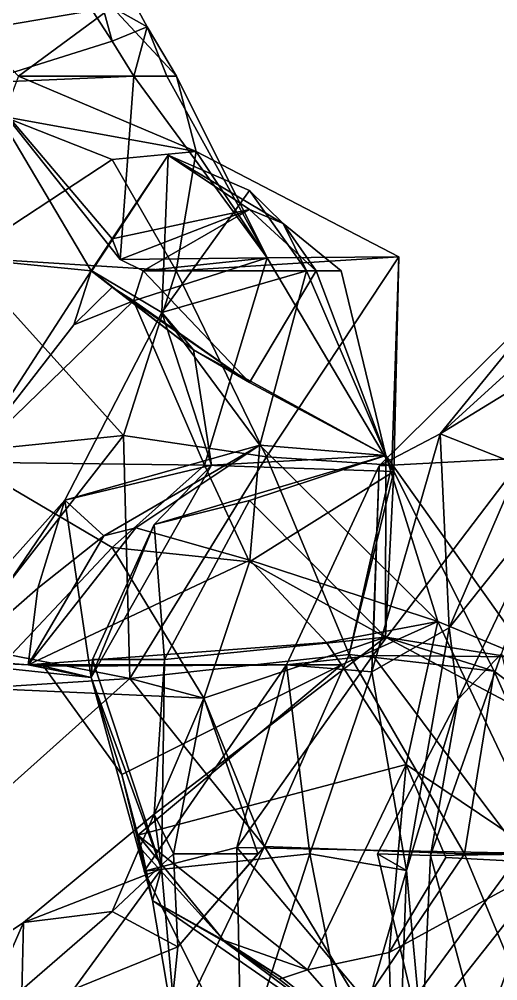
# Model space of a CAD drawing. Extents: x 290083 to 295691, y 4553739 to 4561622.
# Drawn here: x 295228.8 to 295272.7, y 4559518.9 to 4559607.1 of the extents above; entities that cross this region are included whole.
import ezdxf

# ---------------------------------------------------------------- set-up
doc = ezdxf.new("R2010")
doc.units = 0
doc.layers.add('Au_ppm_Pref_-_0_3', color=7, linetype='CONTINUOUS')

msp = doc.modelspace()

# ---------------------------------------------------------------- linework, layer by layer
at = {"layer": 'Au_ppm_Pref_-_0_3'}
for points in [[(295233.809, 4559619.639, 1870.887), (295224.201, 4559602.528, 1870.887), (295224.7, 4559606.015, 1872.285)], [(295233.809, 4559619.639, 1870.887), (295224.7, 4559606.563, 1869.307), (295224.201, 4559602.528, 1870.887)], [(295233.809, 4559619.639, 1870.887), (295227.807, 4559619.65, 1864.73), (295224.7, 4559606.563, 1869.307)], [(295233.809, 4559619.639, 1870.887), (295224.7, 4559606.015, 1872.285), (295230.433, 4559619.639, 1874.124)], [(295224.7, 4559606.015, 1872.285), (295237.3, 4559608.151, 1874.717), (295230.433, 4559619.639, 1874.124)], [(295225.142, 4559601.213, 1882.506), (295227.862, 4559619.639, 1878.317), (295237.3, 4559605.048, 1877.902)], [(295233.285, 4559619.639, 1876.827), (295237.3, 4559605.048, 1877.902), (295227.862, 4559619.639, 1878.317)], [(295233.285, 4559619.639, 1876.827), (295240.504, 4559606.353, 1876.827), (295237.3, 4559605.048, 1877.902)], [(295233.285, 4559619.639, 1876.827), (295237.3, 4559608.151, 1874.717), (295240.504, 4559606.353, 1876.827)], [(295224.7, 4559606.015, 1872.285), (295228.707, 4559601.821, 1872.776), (295237.3, 4559608.151, 1874.717)], [(295228.707, 4559601.821, 1872.776), (295243.194, 4559601.821, 1874.048), (295237.3, 4559608.151, 1874.717)], [(295240.504, 4559606.353, 1876.827), (295237.3, 4559608.151, 1874.717), (295243.194, 4559601.821, 1874.048)], [(295240.504, 4559606.353, 1876.827), (295239.277, 4559601.821, 1877.759), (295237.3, 4559605.048, 1877.902)], [(295240.504, 4559606.353, 1876.827), (295242.315, 4559601.821, 1876.827), (295239.277, 4559601.821, 1877.759)], [(295240.504, 4559606.353, 1876.827), (295243.194, 4559601.821, 1874.048), (295242.315, 4559601.821, 1876.827)], [(295225.142, 4559601.213, 1882.506), (295237.3, 4559605.048, 1877.902), (295239.277, 4559601.821, 1877.759)], [(295225.142, 4559601.213, 1882.506), (295239.277, 4559601.821, 1877.759), (295238.03, 4559585.037, 1882.766)], [(295228.707, 4559601.821, 1872.776), (295227.295, 4559598.152, 1870.887), (295245.017, 4559594.917, 1870.887)], [(295228.707, 4559601.821, 1872.776), (295245.017, 4559594.917, 1870.887), (295243.194, 4559601.821, 1874.048)], [(295239.277, 4559601.821, 1877.759), (295251.506, 4559585.171, 1877.074), (295238.03, 4559585.037, 1882.766)], [(295239.277, 4559601.821, 1877.759), (295242.315, 4559601.821, 1876.827), (295251.506, 4559585.171, 1877.074)], [(295242.315, 4559601.821, 1876.827), (295243.194, 4559601.821, 1874.048), (295251.506, 4559585.171, 1877.074)], [(295243.194, 4559601.821, 1874.048), (295245.017, 4559594.917, 1870.887), (295251.506, 4559585.171, 1877.074)], [(295235.369, 4559584.003, 1883.676), (295211.074, 4559586.393, 1883.848), (295225.142, 4559601.213, 1882.506)], [(295225.142, 4559601.213, 1882.506), (295237.3, 4559586.93, 1883.741), (295235.369, 4559584.003, 1883.676)], [(295225.142, 4559601.213, 1882.506), (295238.03, 4559585.037, 1882.766), (295237.3, 4559586.93, 1883.741)], [(295227.295, 4559598.152, 1870.887), (295223.622, 4559585.226, 1866.373), (295237.3, 4559594.194, 1867.491)], [(295227.295, 4559598.152, 1870.887), (295237.3, 4559594.194, 1867.491), (295245.017, 4559594.917, 1870.887)], [(295243.176, 4559584.003, 1868.117), (295245.017, 4559594.917, 1870.887), (295237.3, 4559594.194, 1867.491)], [(295243.176, 4559584.003, 1868.117), (295263.577, 4559585.283, 1870.398), (295245.017, 4559594.917, 1870.887)], [(295263.577, 4559585.283, 1870.398), (295251.506, 4559585.171, 1877.074), (295245.017, 4559594.917, 1870.887)], [(295243.176, 4559584.003, 1868.117), (295237.3, 4559594.194, 1867.491), (295223.622, 4559585.226, 1866.373)], [(295241.868, 4559580.176, 1893.767), (295235.447, 4559584.003, 1888.705), (295242.421, 4559594.579, 1888.705)], [(295237.3, 4559586.93, 1883.741), (295242.421, 4559594.579, 1888.705), (295235.447, 4559584.003, 1888.705)], [(295237.3, 4559586.93, 1883.741), (295249.899, 4559589.598, 1886.84), (295242.421, 4559594.579, 1888.705)], [(295241.868, 4559580.176, 1893.767), (295242.421, 4559594.579, 1888.705), (295249.899, 4559591.365, 1891.159)], [(295249.899, 4559589.598, 1886.84), (295252.964, 4559588.338, 1888.705), (295242.421, 4559594.579, 1888.705)], [(295242.421, 4559594.579, 1888.705), (295252.964, 4559588.338, 1888.705), (295249.899, 4559591.365, 1891.159)], [(295241.868, 4559580.176, 1893.767), (295249.899, 4559591.365, 1891.159), (295255.122, 4559584.003, 1891.168)], [(295255.122, 4559584.003, 1891.168), (295249.899, 4559591.365, 1891.159), (295252.964, 4559588.338, 1888.705)], [(295237.3, 4559586.93, 1883.741), (295238.03, 4559585.037, 1882.766), (295249.899, 4559589.598, 1886.84)], [(295240.135, 4559584.003, 1882.766), (295249.899, 4559589.598, 1886.84), (295238.03, 4559585.037, 1882.766)], [(295240.135, 4559584.003, 1882.766), (295256.012, 4559584.003, 1885.824), (295249.899, 4559589.598, 1886.84)], [(295249.899, 4559589.598, 1886.84), (295256.012, 4559584.003, 1885.824), (295252.964, 4559588.338, 1888.705)], [(295255.122, 4559584.003, 1891.168), (295252.964, 4559588.338, 1888.705), (295258.302, 4559584.003, 1888.705)], [(295258.302, 4559584.003, 1888.705), (295252.964, 4559588.338, 1888.705), (295256.012, 4559584.003, 1885.824)], [(295237.3, 4559586.93, 1883.741), (295235.447, 4559584.003, 1888.705), (295235.369, 4559584.003, 1883.676)], [(295224.024, 4559566.456, 1881.892), (295211.074, 4559586.393, 1883.848), (295235.369, 4559584.003, 1883.676)], [(295267.384, 4559569.048, 1824.311), (295286.781, 4559586.716, 1824.068), (295277.957, 4559575.524, 1827.833)], [(295278.144, 4559582.272, 1818.363), (295286.781, 4559586.716, 1824.068), (295267.384, 4559569.048, 1824.311)], [(295238.327, 4559568.902, 1867.191), (295223.622, 4559585.226, 1866.373), (295211.998, 4559566.219, 1866.156)], [(295243.176, 4559584.003, 1868.117), (295223.622, 4559585.226, 1866.373), (295238.327, 4559568.902, 1867.191)], [(295240.135, 4559584.003, 1882.766), (295238.03, 4559585.037, 1882.766), (295251.506, 4559585.171, 1877.074)], [(295239.246, 4559581.252, 1882.766), (295251.506, 4559585.171, 1877.074), (295245.758, 4559566.186, 1880.814)], [(295239.246, 4559581.252, 1882.766), (295240.135, 4559584.003, 1882.766), (295251.506, 4559585.171, 1877.074)], [(295251.443, 4559566.944, 1868.577), (295263.577, 4559585.283, 1870.398), (295243.176, 4559584.003, 1868.117)], [(295251.506, 4559585.171, 1877.074), (295263.123, 4559565.601, 1876.813), (295245.758, 4559566.186, 1880.814)], [(295251.443, 4559566.944, 1868.577), (295262.928, 4559566.186, 1870.887), (295263.577, 4559585.283, 1870.398)], [(295251.506, 4559585.171, 1877.074), (295263.577, 4559585.283, 1870.398), (295263.123, 4559565.601, 1876.813)], [(295262.928, 4559566.186, 1870.887), (295263.123, 4559565.601, 1876.813), (295263.577, 4559585.283, 1870.398)], [(295224.024, 4559566.456, 1881.892), (295235.369, 4559584.003, 1883.676), (295233.793, 4559579.044, 1882.766)], [(295237.3, 4559582.496, 1883.268), (295233.793, 4559579.044, 1882.766), (295235.369, 4559584.003, 1883.676)], [(295237.3, 4559582.496, 1883.268), (295235.369, 4559584.003, 1883.676), (295235.447, 4559584.003, 1888.705)], [(295241.868, 4559580.176, 1893.767), (295244.769, 4559576.748, 1888.705), (295235.447, 4559584.003, 1888.705)], [(295237.3, 4559582.496, 1883.268), (295235.447, 4559584.003, 1888.705), (295244.769, 4559576.748, 1888.705)], [(295251.443, 4559566.944, 1868.577), (295243.176, 4559584.003, 1868.117), (295238.327, 4559568.902, 1867.191)], [(295249.899, 4559573.743, 1885.285), (295240.135, 4559584.003, 1882.766), (295239.246, 4559581.252, 1882.766)], [(295249.899, 4559573.743, 1885.285), (295256.012, 4559584.003, 1885.824), (295240.135, 4559584.003, 1882.766)], [(295241.868, 4559580.176, 1893.767), (295255.122, 4559584.003, 1891.168), (295250.844, 4559568.014, 1895.746)], [(295249.899, 4559573.743, 1885.285), (295262.384, 4559567.054, 1888.479), (295256.012, 4559584.003, 1885.824)], [(295262.384, 4559567.054, 1888.479), (295250.844, 4559568.014, 1895.746), (295255.122, 4559584.003, 1891.168)], [(295258.302, 4559584.003, 1888.705), (295262.384, 4559567.054, 1888.479), (295255.122, 4559584.003, 1891.168)], [(295256.012, 4559584.003, 1885.824), (295262.384, 4559567.054, 1888.479), (295258.302, 4559584.003, 1888.705)], [(295237.3, 4559582.496, 1883.268), (295239.246, 4559581.252, 1882.766), (295233.793, 4559579.044, 1882.766)], [(295237.3, 4559582.496, 1883.268), (295244.769, 4559576.748, 1888.705), (295249.899, 4559573.743, 1885.285)], [(295237.3, 4559582.496, 1883.268), (295249.899, 4559573.743, 1885.285), (295239.246, 4559581.252, 1882.766)], [(295267.384, 4559569.048, 1824.311), (295261.787, 4559566.104, 1817.415), (295278.144, 4559582.272, 1818.363)], [(295261.787, 4559566.104, 1817.415), (295274.944, 4559566.821, 1811.465), (295278.144, 4559582.272, 1818.363)], [(295239.246, 4559581.252, 1882.766), (295245.758, 4559566.186, 1880.814), (295224.024, 4559566.456, 1881.892)], [(295239.246, 4559581.252, 1882.766), (295224.024, 4559566.456, 1881.892), (295233.793, 4559579.044, 1882.766)], [(295241.868, 4559580.176, 1893.767), (295250.844, 4559568.014, 1895.746), (295232.962, 4559562.984, 1894.645)], [(295241.868, 4559580.176, 1893.767), (295232.962, 4559562.984, 1894.645), (295246.413, 4559566.186, 1893.002)], [(295241.868, 4559580.176, 1893.767), (295246.413, 4559566.186, 1893.002), (295244.769, 4559576.748, 1888.705)], [(295262.384, 4559567.054, 1888.479), (295244.769, 4559576.748, 1888.705), (295246.413, 4559566.186, 1893.002)], [(295244.769, 4559576.748, 1888.705), (295262.384, 4559567.054, 1888.479), (295249.899, 4559573.743, 1885.285)], [(295277.957, 4559575.524, 1827.833), (295274.637, 4559566.186, 1829.312), (295267.384, 4559569.048, 1824.311)], [(295238.327, 4559568.902, 1867.191), (295211.998, 4559566.219, 1866.156), (295223.346, 4559549.663, 1866.018)], [(295238.327, 4559568.902, 1867.191), (295223.346, 4559549.663, 1866.018), (295238.93, 4559546.63, 1869.893)], [(295251.443, 4559566.944, 1868.577), (295238.327, 4559568.902, 1867.191), (295238.93, 4559546.63, 1869.893)], [(295268.186, 4559551.279, 1830.282), (295261.116, 4559547.246, 1824.013), (295267.384, 4559569.048, 1824.311)], [(295267.384, 4559569.048, 1824.311), (295261.116, 4559547.246, 1824.013), (295261.787, 4559566.104, 1817.415)], [(295268.186, 4559551.279, 1830.282), (295267.384, 4559569.048, 1824.311), (295274.637, 4559566.186, 1829.312)], [(295232.962, 4559562.984, 1894.645), (295250.844, 4559568.014, 1895.746), (295236.525, 4559559.699, 1897.551)], [(295236.525, 4559559.699, 1897.551), (295250.844, 4559568.014, 1895.746), (295239.474, 4559560.434, 1897.792)], [(295250.844, 4559568.014, 1895.746), (295249.923, 4559557.48, 1898.436), (295239.474, 4559560.434, 1897.792)], [(295249.923, 4559557.48, 1898.436), (295250.844, 4559568.014, 1895.746), (295267.145, 4559551.852, 1895.937)], [(295267.145, 4559551.852, 1895.937), (295250.844, 4559568.014, 1895.746), (295262.384, 4559567.054, 1888.479)], [(295259.028, 4559548.817, 1872.373), (295251.443, 4559566.944, 1868.577), (295238.93, 4559546.63, 1869.893)], [(295262.384, 4559567.054, 1888.479), (295246.413, 4559566.186, 1893.002), (295241.147, 4559560.744, 1888.705)], [(295249.899, 4559562.943, 1883.847), (295262.384, 4559567.054, 1888.479), (295241.147, 4559560.744, 1888.705)], [(295262.384, 4559567.054, 1888.479), (295249.899, 4559562.943, 1883.847), (295262.348, 4559550.425, 1882.766)], [(295259.028, 4559548.817, 1872.373), (295262.928, 4559566.186, 1870.887), (295251.443, 4559566.944, 1868.577)], [(295261.787, 4559566.104, 1817.415), (295261.183, 4559548.723, 1811.004), (295274.944, 4559566.821, 1811.465)], [(295274.944, 4559566.821, 1811.465), (295261.183, 4559548.723, 1811.004), (295287.558, 4559548.495, 1809.082)], [(295275.789, 4559548.265, 1888.654), (295262.384, 4559567.054, 1888.479), (295262.348, 4559550.425, 1882.766)], [(295267.145, 4559551.852, 1895.937), (295262.384, 4559567.054, 1888.479), (295275.789, 4559548.265, 1888.654)], [(295237.3, 4559558.621, 1879.348), (295225.153, 4559545.737, 1878.106), (295224.024, 4559566.456, 1881.892)], [(295237.3, 4559558.621, 1879.348), (295224.024, 4559566.456, 1881.892), (295245.758, 4559566.186, 1880.814)], [(295235.377, 4559546.715, 1893.073), (295246.413, 4559566.186, 1893.002), (295232.962, 4559562.984, 1894.645)], [(295246.413, 4559566.186, 1893.002), (295235.377, 4559546.715, 1893.073), (295241.147, 4559560.744, 1888.705)], [(295237.3, 4559558.621, 1879.348), (295245.758, 4559566.186, 1880.814), (295249.899, 4559557.304, 1879.805)], [(295249.899, 4559557.304, 1879.805), (295245.758, 4559566.186, 1880.814), (295263.123, 4559565.601, 1876.813)], [(295261.116, 4559547.246, 1824.013), (295253.286, 4559547.885, 1817.316), (295261.787, 4559566.104, 1817.415)], [(295261.183, 4559548.723, 1811.004), (295261.787, 4559566.104, 1817.415), (295253.286, 4559547.885, 1817.316)], [(295262.928, 4559566.186, 1870.887), (295259.028, 4559548.817, 1872.373), (295263.123, 4559565.601, 1876.813)], [(295278.039, 4559563.616, 1835.094), (295268.186, 4559551.279, 1830.282), (295274.637, 4559566.186, 1829.312)], [(295262.348, 4559550.425, 1882.766), (295249.899, 4559557.304, 1879.805), (295263.123, 4559565.601, 1876.813)], [(295272.315, 4559547.304, 1877.496), (295263.123, 4559565.601, 1876.813), (295259.028, 4559548.817, 1872.373)], [(295272.315, 4559547.304, 1877.496), (295262.348, 4559550.425, 1882.766), (295263.123, 4559565.601, 1876.813)], [(295223.007, 4559548.368, 1896.147), (295219.877, 4559548.368, 1894.645), (295232.962, 4559562.984, 1894.645)], [(295232.962, 4559562.984, 1894.645), (295219.877, 4559548.368, 1894.645), (295235.377, 4559546.715, 1893.073)], [(295232.962, 4559562.984, 1894.645), (295230.501, 4559554.904, 1896.935), (295223.007, 4559548.368, 1896.147)], [(295232.962, 4559562.984, 1894.645), (295236.525, 4559559.699, 1897.551), (295230.501, 4559554.904, 1896.935)], [(295269.027, 4559544.725, 1835.251), (295268.186, 4559551.279, 1830.282), (295278.039, 4559563.616, 1835.094)], [(295278.039, 4559563.616, 1835.094), (295272.988, 4559548.903, 1842.084), (295269.027, 4559544.725, 1835.251)], [(295241.147, 4559560.744, 1888.705), (295242.101, 4559548.368, 1885.03), (295249.899, 4559562.943, 1883.847)], [(295242.101, 4559548.368, 1885.03), (295262.348, 4559550.425, 1882.766), (295249.899, 4559562.943, 1883.847)], [(295239.474, 4559560.434, 1897.792), (295229.604, 4559547.871, 1896.605), (295236.525, 4559559.699, 1897.551)], [(295249.923, 4559557.48, 1898.436), (295229.604, 4559547.871, 1896.605), (295239.474, 4559560.434, 1897.792)], [(295235.495, 4559548.368, 1888.705), (295241.147, 4559560.744, 1888.705), (295235.377, 4559546.715, 1893.073)], [(295241.147, 4559560.744, 1888.705), (295235.495, 4559548.368, 1888.705), (295242.101, 4559548.368, 1885.03)], [(295236.525, 4559559.699, 1897.551), (295229.604, 4559547.871, 1896.605), (295230.501, 4559554.904, 1896.935)], [(295237.3, 4559558.621, 1879.348), (295245.716, 4559544.827, 1877.618), (295225.153, 4559545.737, 1878.106)], [(295237.3, 4559558.621, 1879.348), (295249.899, 4559557.304, 1879.805), (295245.716, 4559544.827, 1877.618)], [(295256.948, 4559549.92, 1898.659), (295229.604, 4559547.871, 1896.605), (295249.923, 4559557.48, 1898.436)], [(295249.899, 4559557.304, 1879.805), (295262.348, 4559550.425, 1882.766), (295245.716, 4559544.827, 1877.618)], [(295249.923, 4559557.48, 1898.436), (295267.145, 4559551.852, 1895.937), (295256.948, 4559549.92, 1898.659)], [(295230.501, 4559554.904, 1896.935), (295229.604, 4559547.871, 1896.605), (295223.007, 4559548.368, 1896.147)], [(295256.948, 4559549.92, 1898.659), (295267.145, 4559551.852, 1895.937), (295258.315, 4559547.871, 1898.681)], [(295258.315, 4559547.871, 1898.681), (295267.145, 4559551.852, 1895.937), (295264.265, 4559538.739, 1898.811)], [(295267.145, 4559551.852, 1895.937), (295277.709, 4559529.71, 1895.501), (295264.265, 4559538.739, 1898.811)], [(295267.145, 4559551.852, 1895.937), (295275.789, 4559548.265, 1888.654), (295277.709, 4559529.71, 1895.501)], [(295268.186, 4559551.279, 1830.282), (295264.274, 4559529.01, 1828.852), (295261.116, 4559547.246, 1824.013)], [(295264.274, 4559529.01, 1828.852), (295268.186, 4559551.279, 1830.282), (295269.027, 4559544.725, 1835.251)], [(295256.948, 4559549.92, 1898.659), (295258.315, 4559547.871, 1898.681), (295229.604, 4559547.871, 1896.605)], [(295262.348, 4559550.425, 1882.766), (295242.101, 4559548.368, 1885.03), (295241.161, 4559534.173, 1882.766)], [(295262.348, 4559550.425, 1882.766), (295241.161, 4559534.173, 1882.766), (295245.716, 4559544.827, 1877.618)], [(295272.315, 4559547.304, 1877.496), (295281.817, 4559540.052, 1882.766), (295262.348, 4559550.425, 1882.766)], [(295275.789, 4559548.265, 1888.654), (295262.348, 4559550.425, 1882.766), (295281.817, 4559540.052, 1882.766)], [(295225.707, 4559534.833, 1871.387), (295238.93, 4559546.63, 1869.893), (295223.346, 4559549.663, 1866.018)], [(295266.476, 4559530.392, 1840.869), (295272.988, 4559548.903, 1842.084), (295277.371, 4559530.55, 1846.058)], [(295269.027, 4559544.725, 1835.251), (295272.988, 4559548.903, 1842.084), (295266.476, 4559530.392, 1840.869)], [(295223.007, 4559548.368, 1896.147), (295229.604, 4559547.871, 1896.605), (295219.877, 4559548.368, 1894.645)], [(295229.604, 4559547.871, 1896.605), (295235.377, 4559546.715, 1893.073), (295219.877, 4559548.368, 1894.645)], [(295241.816, 4559529.163, 1888.362), (295235.495, 4559548.368, 1888.705), (295235.377, 4559546.715, 1893.073)], [(295241.816, 4559529.163, 1888.362), (295242.101, 4559548.368, 1885.03), (295235.495, 4559548.368, 1888.705)], [(295251.274, 4559531.216, 1872.882), (295259.028, 4559548.817, 1872.373), (295238.93, 4559546.63, 1869.893)], [(295241.816, 4559529.163, 1888.362), (295241.161, 4559534.173, 1882.766), (295242.101, 4559548.368, 1885.03)], [(295274.779, 4559530.621, 1809.464), (295261.183, 4559548.723, 1811.004), (295248.715, 4559531.134, 1811.519)], [(295261.183, 4559548.723, 1811.004), (295253.286, 4559547.885, 1817.316), (295248.715, 4559531.134, 1811.519)], [(295259.028, 4559548.817, 1872.373), (295251.274, 4559531.216, 1872.882), (295269.593, 4559530.55, 1873.482)], [(295272.315, 4559547.304, 1877.496), (295259.028, 4559548.817, 1872.373), (295269.593, 4559530.55, 1873.482)], [(295287.558, 4559548.495, 1809.082), (295261.183, 4559548.723, 1811.004), (295274.779, 4559530.621, 1809.464)], [(295258.315, 4559547.871, 1898.681), (295231.015, 4559547.765, 1896.703), (295229.604, 4559547.871, 1896.605)], [(295235.377, 4559546.715, 1893.073), (295229.604, 4559547.871, 1896.605), (295231.015, 4559547.765, 1896.703)], [(295258.315, 4559547.871, 1898.681), (295238.184, 4559537.83, 1896.895), (295231.015, 4559547.765, 1896.703)], [(295235.377, 4559546.715, 1893.073), (295231.015, 4559547.765, 1896.703), (295238.184, 4559537.83, 1896.895)], [(295258.315, 4559547.871, 1898.681), (295239.661, 4559532.266, 1896.819), (295238.184, 4559537.83, 1896.895)], [(295258.315, 4559547.871, 1898.681), (295264.265, 4559538.739, 1898.811), (295239.661, 4559532.266, 1896.819)], [(295255.414, 4559530.55, 1822.235), (295240.238, 4559528.951, 1816.735), (295253.286, 4559547.885, 1817.316)], [(295248.715, 4559531.134, 1811.519), (295253.286, 4559547.885, 1817.316), (295240.238, 4559528.951, 1816.735)], [(295261.116, 4559547.246, 1824.013), (295255.414, 4559530.55, 1822.235), (295253.286, 4559547.885, 1817.316)], [(295255.414, 4559530.55, 1822.235), (295261.116, 4559547.246, 1824.013), (295264.274, 4559529.01, 1828.852)], [(295272.315, 4559547.304, 1877.496), (295269.593, 4559530.55, 1873.482), (295279.772, 4559530.55, 1877.819)], [(295272.315, 4559547.304, 1877.496), (295279.772, 4559530.55, 1877.819), (295281.817, 4559540.052, 1882.766)], [(295225.707, 4559534.833, 1871.387), (295225.153, 4559545.737, 1878.106), (295238.93, 4559546.63, 1869.893)], [(295245.716, 4559544.827, 1877.618), (295238.93, 4559546.63, 1869.893), (295225.153, 4559545.737, 1878.106)], [(295241.01, 4559526.284, 1894.645), (295235.377, 4559546.715, 1893.073), (295238.184, 4559537.83, 1896.895)], [(295241.816, 4559529.163, 1888.362), (295235.377, 4559546.715, 1893.073), (295241.01, 4559526.284, 1894.645)], [(295245.716, 4559544.827, 1877.618), (295251.274, 4559531.216, 1872.882), (295238.93, 4559546.63, 1869.893)], [(295241.161, 4559534.173, 1882.766), (295242.913, 4559530.55, 1879.473), (295245.716, 4559544.827, 1877.618)], [(295242.913, 4559530.55, 1879.473), (295250.64, 4559530.55, 1876.827), (295245.716, 4559544.827, 1877.618)], [(295245.716, 4559544.827, 1877.618), (295250.64, 4559530.55, 1876.827), (295251.274, 4559531.216, 1872.882)], [(295266.476, 4559530.392, 1840.869), (295261.617, 4559530.55, 1835.251), (295269.027, 4559544.725, 1835.251)], [(295269.027, 4559544.725, 1835.251), (295261.617, 4559530.55, 1835.251), (295264.274, 4559529.01, 1828.852)], [(295239.661, 4559532.266, 1896.819), (295264.265, 4559538.739, 1898.811), (295255.208, 4559519.927, 1897.537)], [(295264.265, 4559538.739, 1898.811), (295262.693, 4559521.518, 1898.131), (295255.208, 4559519.927, 1897.537)], [(295264.265, 4559538.739, 1898.811), (295267.889, 4559530.228, 1898.793), (295262.693, 4559521.518, 1898.131)], [(295264.265, 4559538.739, 1898.811), (295277.709, 4559529.71, 1895.501), (295267.889, 4559530.228, 1898.793)], [(295239.661, 4559532.266, 1896.819), (295241.01, 4559526.284, 1894.645), (295238.184, 4559537.83, 1896.895)], [(295241.816, 4559529.163, 1888.362), (295229.159, 4559524.245, 1882.766), (295241.161, 4559534.173, 1882.766)], [(295237.3, 4559525.253, 1878.592), (295241.161, 4559534.173, 1882.766), (295229.159, 4559524.245, 1882.766)], [(295237.3, 4559525.253, 1878.592), (295242.913, 4559530.55, 1879.473), (295241.161, 4559534.173, 1882.766)], [(295239.661, 4559532.266, 1896.819), (295247.504, 4559522.635, 1896.983), (295240.017, 4559530.911, 1896.773)], [(295255.208, 4559519.927, 1897.537), (295247.504, 4559522.635, 1896.983), (295239.661, 4559532.266, 1896.819)], [(295241.01, 4559526.284, 1894.645), (295239.661, 4559532.266, 1896.819), (295240.017, 4559530.911, 1896.773)], [(295237.3, 4559525.253, 1878.592), (295243.324, 4559522.03, 1876.827), (295242.913, 4559530.55, 1879.473)], [(295241.01, 4559526.284, 1894.645), (295240.017, 4559530.911, 1896.773), (295247.504, 4559522.635, 1896.983)], [(295240.238, 4559528.951, 1816.735), (295249.126, 4559510.993, 1817.394), (295248.715, 4559531.134, 1811.519)], [(295255.414, 4559530.55, 1822.235), (295249.126, 4559510.993, 1817.394), (295240.238, 4559528.951, 1816.735)], [(295243.324, 4559522.03, 1876.827), (295242.381, 4559512.732, 1873.283), (295251.274, 4559531.216, 1872.882)], [(295251.274, 4559531.216, 1872.882), (295242.381, 4559512.732, 1873.283), (295260.134, 4559516.513, 1873.262)], [(295242.913, 4559530.55, 1879.473), (295243.324, 4559522.03, 1876.827), (295250.64, 4559530.55, 1876.827)], [(295250.64, 4559530.55, 1876.827), (295243.324, 4559522.03, 1876.827), (295251.274, 4559531.216, 1872.882)], [(295262.845, 4559514.346, 1811.904), (295274.779, 4559530.621, 1809.464), (295248.715, 4559531.134, 1811.519)], [(295248.715, 4559531.134, 1811.519), (295249.126, 4559510.993, 1817.394), (295262.845, 4559514.346, 1811.904)], [(295259.205, 4559511.431, 1824.024), (295249.126, 4559510.993, 1817.394), (295255.414, 4559530.55, 1822.235)], [(295269.593, 4559530.55, 1873.482), (295251.274, 4559531.216, 1872.882), (295260.134, 4559516.513, 1873.262)], [(295259.205, 4559511.431, 1824.024), (295255.414, 4559530.55, 1822.235), (295264.274, 4559529.01, 1828.852)], [(295269.593, 4559530.55, 1873.482), (295260.134, 4559516.513, 1873.262), (295276.804, 4559513.23, 1875.787)], [(295266.476, 4559530.392, 1840.869), (295265.733, 4559513.445, 1835.377), (295261.617, 4559530.55, 1835.251)], [(295261.617, 4559530.55, 1835.251), (295265.733, 4559513.445, 1835.377), (295264.274, 4559529.01, 1828.852)], [(295288.273, 4559512.262, 1811.302), (295274.779, 4559530.621, 1809.464), (295262.845, 4559514.346, 1811.904)], [(295266.476, 4559530.392, 1840.869), (295271.095, 4559513.203, 1842.314), (295265.733, 4559513.445, 1835.377)], [(295266.476, 4559530.392, 1840.869), (295277.371, 4559530.55, 1846.058), (295271.095, 4559513.203, 1842.314)], [(295279.772, 4559530.55, 1877.819), (295269.593, 4559530.55, 1873.482), (295276.804, 4559513.23, 1875.787)], [(295277.371, 4559530.55, 1846.058), (295283.928, 4559515.123, 1847.93), (295271.095, 4559513.203, 1842.314)], [(295267.889, 4559530.228, 1898.793), (295277.709, 4559529.71, 1895.501), (295262.693, 4559521.518, 1898.131)], [(295262.693, 4559521.518, 1898.131), (295277.709, 4559529.71, 1895.501), (295262.965, 4559511.057, 1895.245)], [(295277.709, 4559529.71, 1895.501), (295282.65, 4559512.732, 1892.265), (295262.965, 4559511.057, 1895.245)], [(295241.816, 4559529.163, 1888.362), (295243.306, 4559512.732, 1891.813), (295228.856, 4559511.427, 1887.729)], [(295241.816, 4559529.163, 1888.362), (295228.856, 4559511.427, 1887.729), (295229.159, 4559524.245, 1882.766)], [(295241.816, 4559529.163, 1888.362), (295241.01, 4559526.284, 1894.645), (295243.306, 4559512.732, 1891.813)], [(295264.274, 4559529.01, 1828.852), (295263.713, 4559512.732, 1829.312), (295259.205, 4559511.431, 1824.024)], [(295263.713, 4559512.732, 1829.312), (295264.274, 4559529.01, 1828.852), (295265.733, 4559513.445, 1835.377)], [(295262.965, 4559511.057, 1895.245), (295241.01, 4559526.284, 1894.645), (295247.671, 4559522.45, 1896.988)], [(295241.01, 4559526.284, 1894.645), (295247.504, 4559522.635, 1896.983), (295247.671, 4559522.45, 1896.988)], [(295262.965, 4559511.057, 1895.245), (295243.306, 4559512.732, 1891.813), (295241.01, 4559526.284, 1894.645)], [(295237.3, 4559525.253, 1878.592), (295229.159, 4559524.245, 1882.766), (295224.888, 4559514.535, 1875.937)], [(295237.3, 4559525.253, 1878.592), (295224.888, 4559514.535, 1875.937), (295243.324, 4559522.03, 1876.827)], [(295229.159, 4559524.245, 1882.766), (295228.856, 4559511.427, 1887.729), (295212.661, 4559513.122, 1883.678)], [(295229.159, 4559524.245, 1882.766), (295212.661, 4559513.122, 1883.678), (295224.888, 4559514.535, 1875.937)], [(295252.902, 4559519.168, 1897.28), (295247.671, 4559522.45, 1896.988), (295247.504, 4559522.635, 1896.983)], [(295255.208, 4559519.927, 1897.537), (295252.902, 4559519.168, 1897.28), (295247.504, 4559522.635, 1896.983)], [(295252.609, 4559519.071, 1897.248), (295247.671, 4559522.45, 1896.988), (295252.902, 4559519.168, 1897.28)], [(295252.609, 4559519.071, 1897.248), (295262.965, 4559511.057, 1895.245), (295247.671, 4559522.45, 1896.988)], [(295243.324, 4559522.03, 1876.827), (295224.888, 4559514.535, 1875.937), (295242.381, 4559512.732, 1873.283)], [(295262.965, 4559511.057, 1895.245), (295255.208, 4559519.927, 1897.537), (295262.693, 4559521.518, 1898.131)], [(295255.208, 4559519.927, 1897.537), (295262.965, 4559511.057, 1895.245), (295252.902, 4559519.168, 1897.28)], [(295252.902, 4559519.168, 1897.28), (295262.965, 4559511.057, 1895.245), (295252.609, 4559519.071, 1897.248)]]:
    msp.add_3dface(points, dxfattribs=at)

doc.saveas('drawing.dxf')
